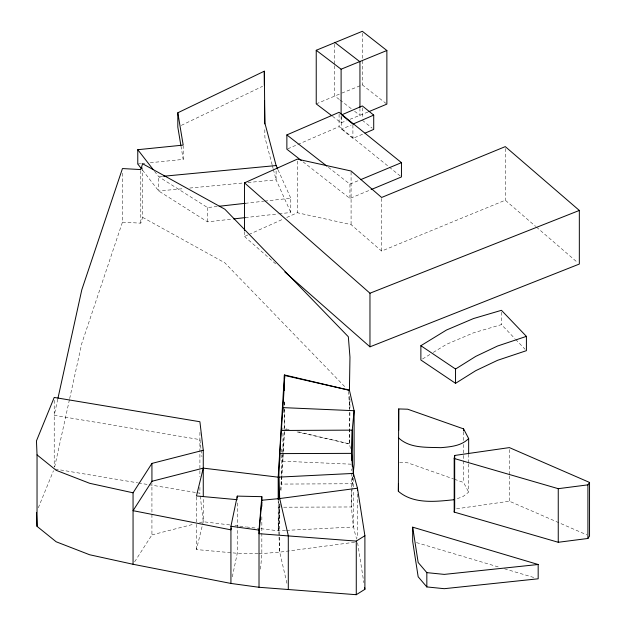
<?xml version="1.0" encoding="UTF-8"?>
<svg xmlns="http://www.w3.org/2000/svg" width="626" height="626" viewBox="0 0 626 626"><rect width="100%" height="100%" fill="white"/><g stroke="black" fill="none" stroke-linecap="round" stroke-linejoin="round"><path stroke-width="0.47" stroke-dasharray="3.13 2.35" d="M350.49 448.513L349.425 443.873L349.965 410.773M284.666 409.592L284.666 429.084L281.982 475.51M260.909 528.688L278.202 530.778L279.853 503.507M280.675 489.876L282.921 452.872M282.975 451.902L284.274 430.477M281.919 476.456L280.941 490.823M279.994 504.321L278.742 530.731L279.712 552.155L287.201 584.512M260.549 569.136L261.84 553.846L261.84 516.051M352.9 476.942C351.233 497.623 350.145 519.079 356.71 539.056M232.316 576.851L237.27 553.29L237.27 501.637M57.764 399.145L54.212 415.304L199.905 439.608L201.024 449.116M54.634 467.012L69.47 399.505M69.674 398.551L81.795 343.408L122.453 222.152L122.453 172.447M258.061 553.76L237.27 553.29L196.462 549.558L203.27 521.732L203.27 497.365M122.453 222.152L140.787 223.177L142.611 217.347L142.611 167.643M38.303 507.827L53.476 470.721M134.629 561.827L151.93 534.886L151.93 483.233M468.655 463.897L468.655 492.161L462.966 496.606L456.096 499.071M422.527 358.995L429.96 354.441M433.27 352.415L446.487 344.323L473.491 332.844L501.457 324.604L514.948 338.689M181.305 125.396L262.568 86.325M244.508 231.597L244.508 236.471L248.029 234.883M248.905 234.492L283.234 219.061M286.755 217.472L297.311 212.73L351.084 224.609L381.61 251.073L505.284 200.218L535.645 226.393M287.757 148.824L339.096 126.601L388.527 166.508M341.686 116.78L341.686 129.175L351.155 125.075M341.686 129.175L352.907 138.416L363.307 133.909M316.232 103.893L340.959 93.446M368.025 111.991L350.075 119.269M328.392 167.33L349.926 184.138L359.7 180.061M303.015 161.813L349.926 198.434L371.249 189.545M341.851 93.094L362.344 84.901L386.101 103.509M332.555 116.303L341.107 122.806L346.491 120.685M151.93 534.886L193.935 524.126M199.537 522.687L203.27 521.732L230.165 524.979M456.604 508.789L509.384 501.207L586.875 534.886M259.007 553.783L279.712 552.155L356.507 541.96M154.52 171.297L158.699 176.704L207.527 207.566L217.206 206.478M245.275 203.317L263.671 201.243M264.642 201.134L290.777 198.184L290.777 212.48L279.157 213.795M142.556 170.162L158.699 190.993L207.527 221.862L232.692 219.03M245.275 217.605L278.194 213.896M137.775 163.996L140.67 163.699M141.64 163.597L146.468 163.112M150.334 162.721L183.191 159.395L183.191 146.054M162.58 176.336L158.699 176.704L158.699 190.993L183.934 188.598M189.756 188.05L243.123 182.98M247.974 182.518L276.113 179.85L290.777 212.48M285.534 530.394L278.742 530.731L278.742 500.518M286.505 530.347L353.408 527.022L353.408 489.986M283.664 507.201L351.554 506.966L351.554 468.96M399.607 462.567L407.683 462.81L453.506 478.945M351.178 464.179L282.921 461.229L282.921 426.142M234.969 525.558L238.811 526.02M239.774 526.137L245.541 526.834M246.503 526.951L259.946 528.571M55.174 469.07L137.603 482.818M138.557 482.975L148.143 484.579M149.105 484.735L196.071 492.568M197.026 492.732L199.905 493.21L200.124 495.111M284.666 429.084L286.567 429.522M297.045 431.917L349.425 443.873L349.425 411.712M289.102 429.639L284.392 428.528L284.392 409.036M298.532 431.862L349.425 443.873M416.423 542.57L499.775 567.375M504.454 568.768L535.363 577.962M454.421 479.266L463.584 482.49L468.655 492.161M142.611 217.347L224.851 262.826L346.303 388.253M339.308 99.471L334.722 95.934L334.722 65.722M340.075 100.058L351.538 108.893M354.598 111.248L359.942 115.372L359.942 108.548M362.344 120.239L372.204 128.174M389.286 167.126L400.695 176.336M536.388 227.027L577.853 262.779M244.508 236.471L276.786 264.868M515.621 339.394L525.058 349.261M278.093 169.967L290.777 198.184M272.122 164.748L264.892 137.368L264.798 128.721M272.373 165.687L273.124 168.519M273.374 169.466L276.113 179.85L276.113 170.319M180.977 146.085L183.191 159.395M357.618 542.781L363.855 582.673M201.134 450.063L201.924 456.722M200.242 496.066L203.27 521.732M348.416 391.328L349.809 408.825M509.384 449.554L509.384 474.891M509.384 475.862L509.384 501.207M505.284 148.565L505.284 200.218M501.457 312.217L501.457 324.604M468.655 454.147L468.655 462.919M463.584 431.807L463.584 440.579M463.584 444.476L463.584 482.49M381.61 198.45L381.61 251.073M362.344 33.248L362.344 84.901M362.344 107.852L362.344 118.33M357.469 494.078L357.469 537.937M353.408 478.295L353.408 489.016M352.907 125.075L352.907 138.416M352.25 476.918L352.25 483.742L281.41 484.078L281.41 478.225M351.084 171.978L351.084 224.609M349.926 184.138L349.926 198.434M349.965 399.075L349.965 408.825M349.425 396.117L349.425 410.734M341.107 115.982L341.107 122.806M339.096 114.214L339.096 126.601M334.722 44.282L334.722 64.752M297.311 161.07L297.311 212.73M284.666 401.798L284.666 405.695M284.392 402.213L284.392 408.058M281.41 448.991L281.41 453.858M281.41 454.836L281.41 477.255M279.791 504.29L279.712 552.155M278.202 499.587L278.202 530.778M207.527 207.566L207.527 221.862M199.905 432.363L199.905 476.793M199.905 487.364L199.905 493.21M196.462 496.934L196.462 549.558M140.787 170.554L140.787 223.177M54.212 400.335L54.212 466.98"/><path stroke-width="0.94" d="M454.374 499.689C435.782 501.606 413.583 504.415 398.363 491.293L398.707 408.942L407.683 409.208L463.584 428.888L468.655 438.552L468.655 453.177M398.363 491.293L398.449 483.624M353.174 474.023L354.105 464.312L354.105 410.703L349.425 390.264L284.666 375.483C283.179 416.861 277.96 458.091 278.742 499.548M278.202 499.587L278.202 477.176L284.392 374.927L349.425 390.264L349.965 357.164L348.338 336.757L224.851 209.217L142.611 163.746L140.787 169.576L122.453 168.55L81.795 289.807L57.975 398.191M259.015 587.282L259.015 530.105L261.84 496.668L237.27 496.113L230.931 526.263L230.931 583.44L259.015 587.282L356.272 594.7L364.895 589.316L364.895 535.715L357.469 488.225L353.408 473.42L351.554 453.365L352.25 430.132L354.105 410.703L282.921 407.62L282.921 412.495M454.186 458.475L454.687 455.462L509.384 447.598L589.543 482.443L589.543 536.052L587.916 538.462L558.251 542.28L454.186 512.084L454.186 458.475L558.251 488.679L587.916 484.853L589.543 482.443M454.186 512.084L454.687 509.071L454.687 455.462M231.323 527.953L230.931 529.839L133.056 510.675L151.93 481.284L203.27 468.131L278.202 477.176M203.27 468.131L196.462 495.956L237.27 499.689M133.056 564.276L133.056 492.811L151.93 463.412L203.27 450.258L199.905 421.736L54.212 397.44L36.457 440.876L37.036 454.883L37.036 526.356L56.183 541.787L89.651 554.761L133.056 564.276L230.931 583.44M468.655 438.552C461.409 445.978 450.618 446.808 440.876 447.668C426.431 447.113 409.647 448.568 398.363 437.684M455.54 383.323L455.54 369.027L475.768 356.366L497.553 346.022L526.411 336.373L526.411 350.67L497.553 360.318L475.768 370.655L455.54 383.323L420.875 360.005L420.875 345.709L446.487 330.027L473.491 318.548L501.457 310.308L526.411 336.373M357.469 490.181L357.469 488.225L279.712 498.546L261.84 500.244L259.015 533.681L356.272 541.099L364.895 535.715M180.82 145.13L177.815 127.07L177.815 112.782L264.313 71.192L264.892 123.072L276.113 165.554L277.701 169.083M244.508 230.618L244.508 182.862L297.311 159.121L351.084 171.008L381.61 197.472L505.284 146.617L579.332 210.446L579.332 264.055L369.966 346.827L284.861 271.966M301.482 160.616L286.865 149.207L286.865 134.911L339.096 112.312L401.454 162.65L401.454 176.947L371.249 189.545M373.714 115.098L352.907 124.128L341.686 114.879L362.344 105.943L373.714 115.098L373.714 129.394L365.044 133.158M331.78 115.716L316.232 103.893L316.232 50.283L362.344 31.3L386.868 50.51L386.868 104.112L368.917 111.616M386.868 50.51L341.107 69.204L316.232 50.283M360.584 179.693L401.454 162.65M244.508 182.862L369.966 293.218L579.332 210.446M219.139 206.259L245.275 203.317M233.662 218.92L245.275 217.605M538.172 564.503L444.28 574.394L426.83 572.633L418.168 562.492L412.675 527.162L538.172 564.503L538.172 578.8L444.28 588.69L426.83 586.93L418.168 576.789L412.675 541.451L412.675 527.162M141.359 168.621L137.775 163.996L137.775 149.7L183.191 145.099L177.815 112.782M163.55 176.242L276.113 165.554M281.41 430.469L352.25 430.132L352.25 466.198M230.931 526.263L259.015 530.105M133.056 492.811L89.651 483.295L56.183 470.314L37.036 454.883M420.875 345.709L455.54 369.027M334.722 42.333L359.942 61.763L359.942 107.57M286.865 134.911L326.858 166.133M137.775 149.7L153.323 169.756M364.598 587.415L364.895 589.316M36.457 512.35L37.036 526.356M264.485 100.856L264.743 123.917M587.916 484.853L587.916 538.462M558.251 488.679L558.251 542.28M463.584 428.888L463.584 430.837M426.83 572.633L426.83 586.93M398.707 408.942L398.707 430.383M369.966 293.218L369.966 346.827M356.272 541.099L356.272 594.7M353.408 476.347L353.408 473.42L278.742 477.129L279.712 498.546L288.296 535.668L288.296 589.269M351.554 460.188L351.554 453.365L279.791 453.607L279.791 460.431M341.107 69.204L341.107 114.034M284.666 375.483L284.666 378.409M284.392 374.927L284.392 378.824M284.392 382.721L284.392 390.514M264.313 71.192L264.313 85.488M261.84 496.668L261.84 500.55M261.84 502.193L261.84 506.364M237.27 496.113L237.27 498.053M203.27 450.258L203.27 496.621M151.93 463.412L151.93 481.762"/></g></svg>
